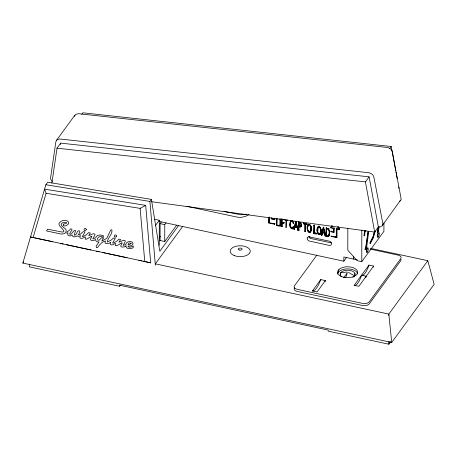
<?xml version="1.0" encoding="UTF-8"?>
<svg xmlns="http://www.w3.org/2000/svg" width="457" height="457" viewBox="0 0 457 457"><rect width="100%" height="100%" fill="white"/><g stroke="black" fill="none" stroke-linecap="round" stroke-linejoin="round"><path stroke-width="0.69" d="M29.357 264.192L29.357 266.831L119.454 286.219L120.282 285.082M119.454 286.219L119.454 285.162L328.195 330.085L328.195 331.142L388.896 344.207L390.558 341.922M155.357 265.243L149.925 201.44L151.416 199.401L47.699 182.229L45.854 184.759L22.85 263.078L391.729 342.464L434.15 284.34L427.798 260.69L370.65 248.391M159.253 245.318L159.299 220.285L154.626 219.28M160.07 240.73L160.099 223.616L161.355 221.891M164.737 241.65L164.766 224.621L166.022 222.896M274.594 224.25L274.823 223.57L274.594 224.25L268.853 223.01L268.859 217.383M268.853 223.01L269.093 217.069M269.282 217.115L269.27 222.742L269.504 222.422M274.6 219.668L274.834 218.989L274.6 219.668L271.732 219.046L271.732 217.641M279.021 226.072L279.25 225.09L279.021 226.072L276.405 225.507L276.416 218.714M276.405 225.507L276.645 218.395M279.021 225.404L276.816 224.93L276.828 218.806M277.056 218.486L276.816 224.93M279.941 218.794L279.93 226.266L280.341 226.358L280.352 218.88M281.923 226.695L281.929 222.845L283.78 223.245L284.014 222.262L284.008 222.93L282.158 222.53L282.152 226.381L281.506 226.609L281.518 219.132M281.506 226.609L281.752 218.817M283.78 222.576L281.929 222.182L281.935 219.223L284.105 219.686M282.163 218.903L281.929 222.182M286.099 219.783L285.853 227.54L286.271 227.632L286.288 220.188L287.63 220.48L287.63 219.766M298.53 230.271L298.775 221.799L298.53 230.271L298.947 230.362L299.175 230.042L298.758 229.957M298.947 230.362L298.952 226.912L301.14 226.638M298.952 226.238L299.192 222.593L300.655 223.01L301.266 224.695L300.42 226.449L298.952 226.238L299.192 222.593M303.562 223.907L303.796 222.879L303.562 223.907L304.899 224.198L305.133 223.879L303.796 223.593M304.888 231.642L305.539 231.413L304.888 231.642L304.899 224.198M305.122 231.322L305.133 223.879M305.31 231.728L305.322 224.29L305.55 223.97L306.893 224.261L306.664 224.576L305.322 224.29M306.664 224.576L306.893 223.547M313.805 233.556L314.05 225.09L314.462 225.175L314.222 232.979L316.427 233.453L316.427 234.121L313.805 233.556L314.05 225.09M314.222 232.979L314.462 225.175M326.047 236.195L326.292 227.723L326.047 236.195L328.509 236.452L329.691 234.224M326.475 228.808L326.464 235.601L328.137 235.846C330.143 234.07 330.177 228.654 326.704 228.494L326.475 228.808C329.617 228.894 329.406 232.79 328.869 234.972M330.982 231.802L331.216 231.122L330.982 231.802L333.856 232.419L334.096 227.883L333.856 232.419M333.444 228.471L333.439 231.967L333.673 228.152L333.444 228.471L330.805 227.9L331.725 225.992M336.735 229.18L336.963 228.86L336.952 237.303L330.977 236.018L330.977 236.383L336.718 237.617L336.735 229.18L339.374 229.745L339.602 229.431L336.318 228.723L336.301 237.166L336.546 228.409M338.346 272.326L338.351 270.218M159.19 221.456L343.835 261.193L343.847 256.971L357.328 259.873M347.834 228.391L347.794 250.19L357.117 260.644L361.784 261.65L383.92 231.322L383.937 222.885M353.649 259.085L353.655 256.268M361.784 261.65L361.841 229.997M388.827 315.49L388.827 314.085L427.798 260.69M388.896 344.207L388.901 341.796M365.217 230.608L364.429 231.693L364.063 235.235L364.646 235.361L365.012 231.813L365.8 230.734M301.603 225.678L301.7 224.764M368.668 231.922L366.617 247.608L365.343 249.505L364.732 249.316L366.034 247.483L368.085 231.796M377.311 232.11L377.95 231.162L378.333 227.843M378.219 226.838L377.259 233.184L378.533 231.288L379.076 226.695M311.446 229.517C309.612 238.154 304.551 226.701 308.606 224.067M321.208 232.43L321.282 229.517M374.123 232.259L373.169 236.458L370.119 242.598L370.181 243.65L373.352 237.926L375.311 231.019M51.887 183.16L57.011 148.177L60.701 143.121L369.107 176.842L378.379 227.038L374.689 232.093L151.604 201.726M60.495 144.521L60.701 143.121M368.193 231.288L365.343 249.505M297.975 230.151L296.125 221.594L295.69 221.502L293.897 229.277L294.348 229.368L295.131 226.575L297.176 227.015L297.507 230.048L297.975 230.151L297.638 227.203M295.028 226.278L296.136 222.045L297.033 226.341L296.804 226.661L295.028 226.278L296.136 222.045M294.719 228.437L295.131 226.575M322.442 232.819L321.888 235.298L321.437 235.201L323.23 227.426L323.665 227.523L325.515 236.08L325.047 235.978L324.71 232.939L322.671 232.499L322.442 232.819L324.481 233.259M322.568 232.202L323.67 227.969L324.573 232.27L324.339 232.584L322.568 232.202L322.796 231.888L324.573 232.27M322.671 232.499L322.116 234.984L321.437 235.201M322.945 231.236L323.67 227.969M307.949 226.409L308.269 225.335M293.897 229.277L295.925 221.188M321.665 234.887L323.459 227.112M374.557 232.053L372.769 237.8L369.902 243.055M290.601 222.713L290.926 221.628M293.354 227.775L293.634 226.655L293.257 226.381L292.297 228.289C288.019 228.272 291.183 216.018 293.417 223.096L293.183 223.41C293.205 222.348 292.057 220.354 290.932 221.548M74.325 116.398L75.782 114.341L78.61 113.713L387.016 147.428C389.37 147.708 391.678 149.33 392.3 151.684L401.2 199.252L382.063 225.872L380.207 226.94L378.379 227.038M33.03 237.766L46.094 193.294L44.563 189.147L145.686 205.359L150.69 262.832L30.516 236.972L33.298 237.566M340.237 273.674L340.288 275.268A7.529 4.079 0.1 0 0 341.722 276.856M354.986 274.965L354.935 273.377A7.529 4.079 0.1 0 0 348.788 270.293A7.529 4.079 0.1 0 0 341.19 272.183L340.391 273.155L340.288 275.268M345.715 277.57L347.383 272.64L343.681 277.793M310.366 231.356L310.714 227.363L309.886 225.301A1.028 0.805 36.1 0 0 308.549 225.015L308.275 225.267M320.226 233.476L320.574 229.488L319.751 227.426A1.028 0.805 36.1 0 0 318.409 227.135L318.135 227.386M301.106 226.706L301.471 225.078L301.1 223.273L300.06 222.445L298.541 222.113M318.129 227.455L317.809 231.413M329.091 235.761C330.051 233.041 330.063 227.946 326.058 228.037M290.606 221.085C289.755 223.376 289.418 228.369 292.674 228.614L293.188 228.22M310.703 231.876C311.84 229.665 311.531 223.239 308.029 224.667M320.568 234.001C322.465 231.71 320.071 223.45 317.352 227.803C315.684 230.334 318.62 237.994 321.037 233.11M307.961 224.793C306.818 227.009 307.127 233.43 310.64 232.002M294.462 287.927C293.223 289.761 295.73 291.258 297.284 291.457L362.658 305.527L367.085 305.333L369.17 304.002L400.76 260.719L401.057 259.319M330.805 227.9L331.959 225.678M332.336 225.758L331.411 227.672L331.645 227.352M293.257 227.003L292.297 228.289M382.372 225.461L382.823 223.467L373.946 177.499C373.62 174.871 371.09 172.992 368.576 172.7L59.639 138.968L56.976 139.871L55.88 141.664L50.556 178.03A4.599 3.599 36.1 0 0 50.881 179.55L52.212 181.435M293.588 227.46L292.446 228.934C289.013 228.534 289.281 222.856 290.903 220.634M363.818 235.686L364.4 235.812L364.646 235.361M318.118 226.472C316.512 228.631 316.867 235.515 320.5 234.127M56.388 140.499L74.834 115.227M81.729 114.313L82.831 112.793L391.243 146.514L395.745 170.918M22.85 263.078L23.69 261.924M155.608 225.341L159.299 220.285M159.122 238.086L160.361 236.389M176.625 225.215L164.737 241.502L160.07 240.496M178.578 225.552L159.801 251.281L151.416 199.401M182.6 226.518L155.363 263.838L388.827 314.085L391.729 342.464M271.732 219.046L271.961 218.732L274.834 219.349M272.149 218.777L272.383 218.463M281.929 222.845L282.158 222.53M283.78 223.245L284.008 222.93M292.309 221.399L292.543 221.079M296.125 221.594L296.359 221.279M292.446 228.934L292.674 228.614M294.348 229.368L294.576 229.054L294.131 228.957M297.507 230.048L297.176 227.015M300.655 222.725L300.889 222.405M298.958 222.907L300.426 223.33L300.655 223.01M323.665 227.523L323.893 227.203M325.047 235.978L324.71 232.939M374.689 232.093L365.417 181.892L369.107 176.842M389.604 148.759L391.243 146.514M316.912 255.057L294.462 285.814A5.021 2.719 0.1 0 0 297.29 289.35L362.658 303.414A5.021 2.719 0.1 0 0 369.176 301.894L400.766 258.605A5.021 2.719 0.1 0 0 397.944 255.075L370.124 249.088M336.718 237.617L336.952 237.303M325.378 280.587L317.078 291.954L312.411 290.949L320.711 279.581L325.378 280.587A20.736 6.387 -77.9 0 1 324.961 281.735M343.835 261.193L346.772 257.171M373.598 266.105L358.842 286.322L354.175 285.317L368.93 265.1L373.598 266.105A16.732 5.153 -77.9 0 1 373.238 267.174M388.896 343.15L390.147 341.436M400.818 200.189L399.692 201.257M301.34 226.386L300.66 227.106L298.952 226.912M328.88 235.104L328.372 235.526M290.675 220.948C292.109 219.56 293.583 221.942 293.583 223.296L293.183 223.41M329.057 235.863L328.372 236.258L326.275 235.875M249.002 214.436L245.746 216.321L241.816 217.246A18.954 14.824 36.1 0 1 236.012 216.881L186.822 206.296M300.42 226.449L301.037 225.015L300.426 223.33M310.28 231.499L309.44 231.756M320.14 233.624L318.946 233.738M46.094 193.294L140.133 208.369L145.686 205.359M318.466 226.186L319.312 226.078M293.417 223.096L293.811 222.976M246.249 214.207L240.708 214.761L223.976 211.38M340.659 272.823L346.852 272.046M292.023 228.009L292.526 227.974M300.649 226.135L299.186 225.924M57.011 148.177L365.417 181.892M331.536 242.901L311.291 238.617L310.063 238.068L309.018 236.549M45.854 184.759L149.925 201.44M377.95 231.162L378.533 231.288M364.429 231.693L365.012 231.813M337.769 228.671L338.997 228.94L338.768 229.254L337.717 226.615M331.034 227.586L333.861 228.197M303.568 223.193L306.664 223.861M313.822 225.404L314.233 225.49M284.528 219.811L285.865 220.103M330.988 231.436L334.084 232.105M295.262 225.964L297.033 226.341M294.902 226.889L296.941 227.329M227.472 212.476L228.866 212.773M335.198 236.56L336.529 236.852M269.082 222.696L274.823 223.93M315.004 232.784L316.107 233.019M276.634 225.192L279.25 225.758M281.735 226.289L282.152 226.381M297.741 229.734L298.204 229.837M314.039 233.241L316.655 233.807M325.275 235.663L325.744 235.761M366.034 247.483L366.617 247.608M160.099 223.616L164.766 224.621M354.175 285.317A16.732 5.153 -77.9 0 0 361.55 275.211L366.223 276.217A16.732 5.153 -77.9 0 1 365.674 277.805M34.686 237.869L52.749 241.753M60.387 243.398L63.169 243.998M66.642 244.746L69.418 245.34M70.806 245.643L90.954 249.973M96.507 251.173L99.289 251.773M102.762 252.515L105.538 253.115M106.927 253.412L127.075 257.748M138.882 260.29L141.664 260.89M143.052 261.187L150.69 262.832M348.383 272.378L354.563 275.817M309.955 237.937L308.926 236.543M309.086 231.619L308.504 230.991M328.549 228.346L329.023 228.866M291.155 227.312L291.417 227.655M318.638 233.487L318.129 232.63M338.597 226.9L339.351 228.797M338.214 226.958L339.374 229.745M290.92 226.872L290.595 225.684M308.081 229.928L308.269 230.505M324.464 229.837L325.173 233.127M323.442 228.283L324.339 232.584M295.902 222.359L296.804 226.661M354.935 273.377L354.832 275.485L354.038 276.456A7.529 4.079 0.1 0 1 352.798 277.285M396.002 172.312L397.162 178.584M398.71 186.953L398.967 188.347M311.24 226.324L311.423 227.397M140.133 208.369L144.789 261.821M364.303 230.459L364.4 235.812M337.574 274.171A10.043 5.438 0.1 0 1 337.986 272.766L339.048 271.469A10.043 5.438 0.1 0 1 350.039 269.047A10.043 5.438 0.1 0 1 357.637 274M320.711 279.581A20.736 6.387 -77.9 0 1 312.411 290.949M368.93 265.1A16.732 5.153 -77.9 0 1 361.55 275.211M366.96 247.808A2.508 0.771 -77.9 0 1 366.394 251.67M378.15 233.533A2.508 0.771 -77.9 0 1 377.225 236.903M125.989 245.843L125.989 246.831C127.297 249.436 131.13 249.014 133.221 247.614L133.324 245.98C131.924 246.917 128.543 248.134 127.92 246.083C129.394 246.134 130.948 246.066 132.199 245.141C135.723 241.033 126.281 239.965 125.926 244.346L123.133 245.466L125.241 241.473L125.132 240.536L123.556 240.239L118.986 242.204L120.608 239.525L118.843 239.142L116.718 241.302L112.993 243.221L112.673 242.907L115.307 238.4L113.336 237.977L111.519 239.902L107.309 242.01C107.698 237.731 112.491 234.492 111.959 230.037L111.405 229.774L110.583 230.282L106.938 238.017L106.093 238.725L101.814 241.107L103.448 238.137L101.648 237.749L99.552 239.851L98.775 240.273L97.764 240.154C96.364 236.812 101.237 235.561 103.419 237.28L103.373 235.669C100.803 234.755 96.478 234.43 95.644 237.829L92.851 238.948L94.959 234.961L94.85 234.024L93.274 233.721L88.704 235.692L90.326 233.007L88.567 232.624L86.436 234.784L82.717 236.703L82.397 236.389L85.025 231.888C82.38 230.408 81.46 234.618 78.775 234.904L78.353 234.561C82.214 230.471 77.439 228.683 76.565 233.95C72.28 237.846 75.188 232.893 75.571 230.539C73.177 229.614 72.492 234.241 69.984 234.492C68.304 233.116 74.771 228.774 70.601 228.814L69.367 230.311L67.019 231.979L66.899 233.344L67.956 232.95L67.819 235.098L69.258 235.846L70.378 235.898L72.246 234.995C72.257 237.6 75.828 237.086 77.227 235.875L78.495 236.429L80.512 235.629L79.826 237.332L80.021 237.914C82.826 240.228 86.624 233.658 85.168 239.114C86.864 240.496 94.439 232.876 91.046 237.96C88.492 241.193 94.091 241.153 95.587 239.434C95.387 241.29 97.501 242.49 99.106 241.81L96.136 246.072L96.398 247.585L97.375 247.763C99.517 244.895 101.717 241.953 105.538 240.913C103.048 244.929 109.303 243.907 110.811 242.17L110.108 243.849L110.303 244.426C113.102 246.746 116.906 240.176 115.45 245.632C117.146 247.008 124.721 239.394 121.328 244.478C118.746 247.785 124.555 247.66 125.989 245.843M311.051 228.523L310.594 231.042L309.663 232.059C306.83 231.453 307.053 226.483 308.778 224.695A1.028 0.805 36.1 0 1 310.12 224.987L310.811 226.409L311.051 228.523M320.911 230.642L320.454 233.161L319.523 234.184C316.695 233.578 316.912 228.603 318.638 226.821A1.028 0.805 36.1 0 1 319.98 227.106L320.677 228.534L320.911 230.642M63.175 224.97C63.506 227.38 68.327 225.152 68.681 223.319C68.796 220.108 64.38 220.063 62.169 220.8C54.217 224.324 63.46 227.912 63.946 231.499L62.598 232.139L47.471 229.163L46.585 230.974L61.501 234.093L64.386 233.698L65.922 232.339L66.208 230.419L65.385 228.917L61.558 225.718L61.152 224.341C61.918 222.262 64.74 222.068 66.568 222.616L66.676 223.085L65.848 223.564A9.174 7.866 44.7 0 1 63.62 223.959L63.175 224.97M86.316 229.631L85.396 230.659L84.471 230.437L83.985 229.523L84.482 228.603L85.253 228.363L86.122 228.871L86.316 229.631M116.598 236.149L115.678 237.172L114.753 236.955L114.267 236.041L114.764 235.121L115.535 234.881L116.404 235.389L116.598 236.149M307.173 237.983L307.418 239.639L308.903 240.942L329.149 245.369C332.49 246.157 331.988 241.267 329.16 241.147L309.549 236.926L308.321 236.949L307.173 237.983M131.102 243.57C125.909 247.734 128.623 240.708 131.102 243.57M339.054 269.362L337.986 270.658A10.043 5.438 0.1 0 0 343.538 277.176A10.043 5.438 0.1 0 0 356.18 275.063L357.243 273.766A10.043 5.438 0.1 0 0 351.696 267.248A10.043 5.438 0.1 0 0 339.054 269.362M234.235 255.572A10.043 5.438 0.1 0 0 250.19 251.841A10.043 5.438 0.1 0 0 236.223 246.214A10.043 5.438 0.1 0 0 234.235 255.572M239.085 249.928A1.908 1.034 0.1 0 0 242.119 249.219A1.908 1.034 0.1 0 0 239.462 248.151A1.908 1.034 0.1 0 0 239.085 249.928M367.559 251.921A2.508 0.771 -77.9 0 0 367.982 247.825A2.508 0.771 -77.9 0 0 366.434 250.882A2.508 0.771 -77.9 0 0 367.559 251.921M378.63 236.755A2.508 0.771 -77.9 0 0 379.047 232.659A2.508 0.771 -77.9 0 0 377.505 235.721A2.508 0.771 -77.9 0 0 378.63 236.755"/></g></svg>
